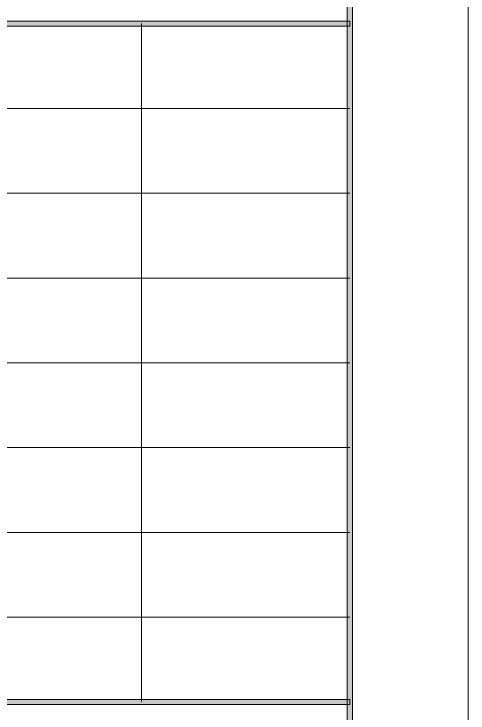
# Model space of a CAD drawing. Header units: millimetres. Extents: x 568 to 57335, y 85 to 28579.
# Drawn here: x 57277.6 to 57335.2, y 27852.3 to 27941 of the extents above; entities that cross this region are included whole.
import ezdxf

# ---------------------------------------------------------------- set-up
doc = ezdxf.new("R2010")
doc.units = ezdxf.units.MM

msp = doc.modelspace()

# ---------------------------------------------------------------- hatches: boundary and pattern name
h = msp.add_hatch(color=0)
h.dxf.hatch_style = 2
h.paths.add_polyline_path([(57320.572, 27702.649), (57319.873, 27703.348), (57319.873, 28563.463), (57320.572, 28564.162)])
h = msp.add_hatch(color=0)
h.dxf.hatch_style = 2
h.paths.add_polyline_path([(57245.175, 27939.403), (57245.175, 27940.049), (57320.223, 27940.049), (57320.223, 27939.403)])
h = msp.add_hatch(color=0)
h.dxf.hatch_style = 2
h.paths.add_polyline_path([(57245.175, 27853.384), (57245.175, 27854.03), (57320.223, 27854.03), (57320.223, 27853.384)])

# ---------------------------------------------------------------- linework, layer by layer
at = {"color": 0, "lineweight": 0}
for points in [[(56073.988, 27688.001), (56073.988, 28578.81), (57335.22, 28578.81), (57335.22, 27688.001)], [(57320.572, 27702.649), (57319.873, 27703.348), (57319.873, 28563.463), (57320.572, 28564.162)], [(57245.175, 27939.403), (57245.175, 27940.049), (57320.223, 27940.049), (57320.223, 27939.403)], [(57245.175, 27853.384), (57245.175, 27854.03), (57320.223, 27854.03), (57320.223, 27853.384)]]:
    msp.add_lwpolyline(points, close=True, dxfattribs=at)
for points in [[(57293.776, 27853.703), (57293.776, 27939.73)], [(57245.175, 27928.979), (57320.223, 27928.979)], [(57267.352, 27918.221), (57320.223, 27918.221)], [(57267.352, 27907.471), (57320.223, 27907.471)], [(57245.175, 27896.72), (57320.223, 27896.72)], [(57245.175, 27885.962), (57320.223, 27885.962)], [(57267.352, 27875.212), (57320.223, 27875.212)], [(57245.175, 27864.461), (57320.223, 27864.461)]]:
    msp.add_lwpolyline(points, dxfattribs=at)

doc.saveas('drawing.dxf')
